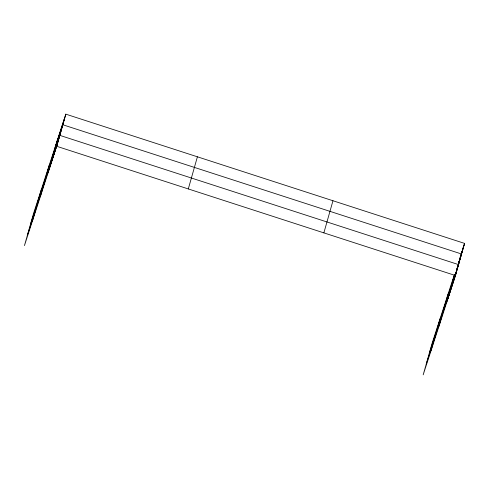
<?xml version="1.0" encoding="UTF-8"?>
<svg xmlns="http://www.w3.org/2000/svg" width="489" height="489" viewBox="0 0 489 489"><rect width="100%" height="100%" fill="white"/><g stroke="black" fill="none" stroke-linecap="round" stroke-linejoin="round"><path stroke-width="0.73" d="M32.25 221.603L41.357 189.463M40.287 196.871L49.389 164.732M48.087 172.868L57.189 140.728M455.442 275.527L464.55 243.394L65.826 114.157L56.718 146.29L455.442 275.527L423.174 374.843L432.282 342.71L454.312 274.904M188.302 188.943L197.403 156.804M323.865 232.88L332.972 200.741M430.974 350.839L440.082 318.7M439.012 326.108L448.113 293.968M446.812 302.104L454.415 275.264M65.826 114.157L33.558 213.473L24.45 245.606L57.237 144.475M56.192 144.261L64.823 117.69M55.19 147.8L64.322 119.457M54.689 149.567L63.319 122.99M30.55 224.078L62.818 124.762L461.543 253.999L458.511 263.333M53.185 154.866L62.317 126.529M52.684 156.633L61.321 130.062M51.681 160.172L60.819 131.828M27.543 234.683L59.817 135.367L458.541 264.604M50.147 165.582L59.297 137.189M49.633 167.403L58.27 140.832M49.12 169.225L57.751 142.654M461.286 253.443L461.983 251.291M462.447 249.855L464.55 243.394M459.348 259.855L461.017 254.494M461.451 253.388L464.049 245.16M460.479 256.597L463.046 248.693M453.413 278.803L454.611 274.879M458.346 263.388L459.049 261.236M459.477 260.13L462.545 250.46M429.275 353.315L454.776 274.824M452.411 282.336L454.746 275.154M458.48 263.663L461.041 255.765M451.408 285.869L454.941 274.769M456.543 270.075L460.546 257.532M450.907 287.642L455.106 274.714M456.506 270.405L459.544 261.065M426.274 363.92L455.076 275.044M455.51 273.938L459.043 262.837M449.391 292.997L458.022 266.426M448.358 296.64L457.508 268.247M447.845 298.461L456.475 271.89M447.325 300.283L455.962 273.706"/></g></svg>
